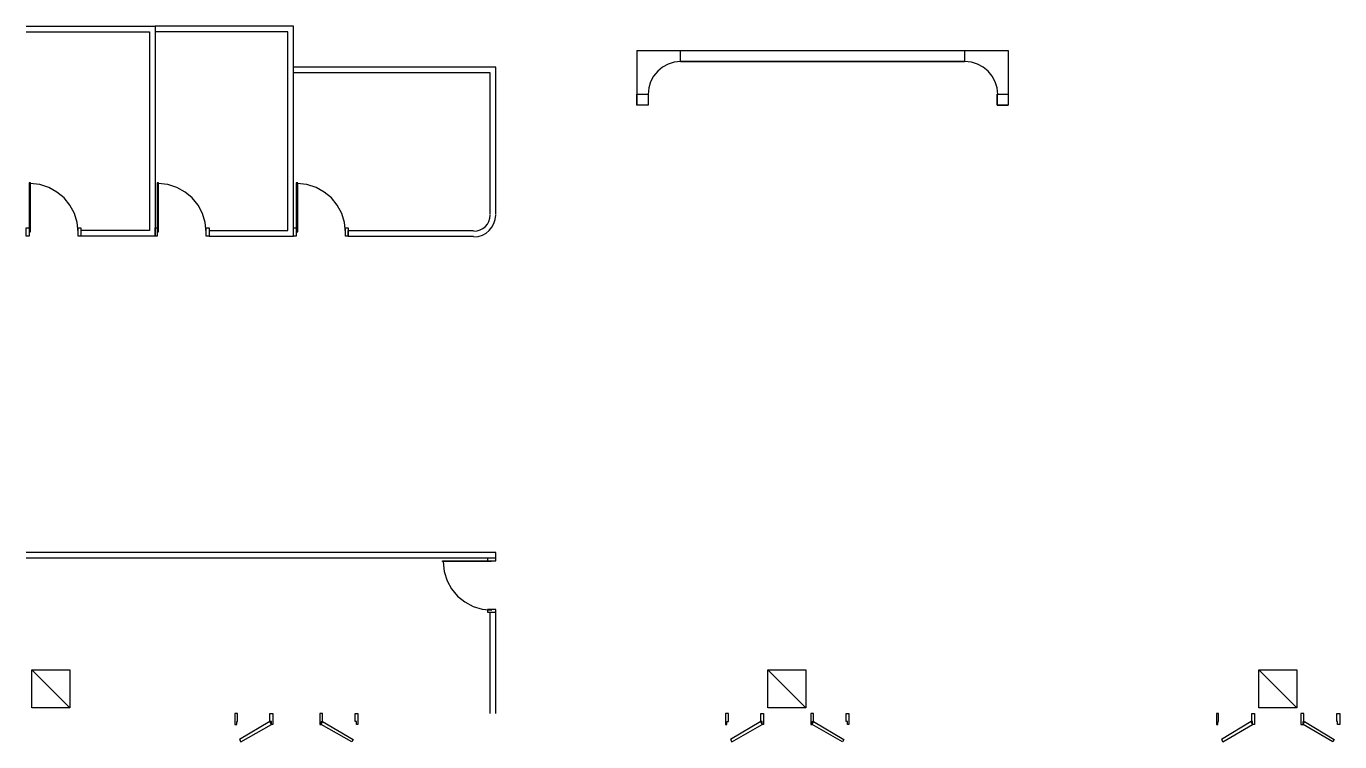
# Model space of a CAD drawing. Header units: millimetres. Extents: x -1062 to 473405, y -148599 to 38948.
# Drawn here: x 209535 to 233614, y -98599 to -85478 of the extents above; entities that cross this region are included whole.
import ezdxf

# ---------------------------------------------------------------- set-up
doc = ezdxf.new("R2010")
doc.units = ezdxf.units.MM
for name, color, linetype in [('COLUMN', 1, 'Continuous'), ('DOOR', 3, 'Continuous'), ('WALL', 7, 'Continuous'), ('WINDOW', 4, 'Continuous')]:
    doc.layers.add(name, color=color, linetype=linetype)

msp = doc.modelspace()

# ---------------------------------------------------------------- linework, layer by layer
at = {"layer": 'COLUMN'}
for p, q in [((210334.3, -97976.3), (209636.1, -97277.7)), ((209636.1, -97277.7), (210334.3, -97277.7)), ((209636.1, -97976.3), (209636.1, -97277.7)), ((210334.3, -97277.7), (210334.3, -97976.3)), ((223827.2, -97976.3), (223129, -97277.7)), ((223129, -97277.7), (223827.2, -97277.7)), ((223129, -97976.3), (223129, -97277.7)), ((223827.2, -97277.7), (223827.2, -97976.3)), ((232826.7, -97976.3), (232128.5, -97277.7)), ((232128.5, -97277.7), (232826.7, -97277.7)), ((232128.5, -97976.3), (232128.5, -97277.7)), ((232826.7, -97277.7), (232826.7, -97976.3)), ((210334.3, -97976.3), (209636.1, -97976.3)), ((223827.2, -97976.3), (223129, -97976.3)), ((232826.7, -97976.3), (232128.5, -97976.3))]:
    msp.add_line(p, q, dxfattribs=at)
at = {"layer": 'DOOR'}
for p, q in [((209610.7, -88348.7), (209585.3, -88348.7)), ((209585.3, -88348.7), (209585.3, -89250.5)), ((209780.4, -88381.3), (209601.6, -88361.4)), ((209610.7, -89250.5), (209610.7, -88348.7)), ((211959, -88348.7), (211933.6, -88348.7)), ((211933.6, -88348.7), (211933.6, -89250.5)), ((212128.6, -88381.3), (211949.8, -88361.4)), ((211959, -89250.5), (211959, -88348.7)), ((214510.3, -88348.7), (214484.9, -88348.7)), ((214484.9, -88348.7), (214484.9, -89250.5)), ((214680, -88381.3), (214501.1, -88361.4)), ((214510.3, -89250.5), (214510.3, -88348.7)), ((209946.7, -88434.6), (209780.4, -88381.3)), ((210097.1, -88517.7), (209946.7, -88434.6)), ((210228, -88627.1), (210097.1, -88517.7)), ((212295, -88434.6), (212128.6, -88381.3)), ((212445.3, -88517.7), (212295, -88434.6)), ((212576.2, -88627.1), (212445.3, -88517.7)), ((214846.3, -88434.6), (214680, -88381.3)), ((214996.7, -88517.7), (214846.3, -88434.6)), ((215127.5, -88627.1), (214996.7, -88517.7)), ((210335.8, -88759.3), (210228, -88627.1)), ((210417.3, -88910.7), (210335.8, -88759.3)), ((212684.1, -88759.3), (212576.2, -88627.1)), ((212765.5, -88910.7), (212684.1, -88759.3)), ((215235.4, -88759.3), (215127.5, -88627.1)), ((215316.8, -88910.7), (215235.4, -88759.3)), ((210468.7, -89077.7), (210417.3, -88910.7)), ((210486.6, -89256.8), (210468.7, -89077.7)), ((212816.9, -89077.7), (212765.5, -88910.7)), ((212834.8, -89256.8), (212816.9, -89077.7)), ((215368.2, -89077.7), (215316.8, -88910.7)), ((215386.2, -89256.8), (215368.2, -89077.7)), ((209534.6, -89326.7), (209534.6, -89174.3)), ((209534.6, -89174.3), (209585.3, -89174.3)), ((209585.3, -89326.7), (209534.6, -89326.7)), ((209585.3, -89174.3), (209585.3, -89326.7)), ((209585.3, -89250.5), (209610.7, -89250.5)), ((210486.6, -89326.7), (210486.6, -89174.3)), ((210486.6, -89174.3), (210537.3, -89174.3)), ((210537.3, -89326.7), (210486.6, -89326.7)), ((210537.3, -89174.3), (210537.3, -89326.7)), ((211895.5, -89326.7), (211895.5, -89174.3)), ((211895.5, -89174.3), (211933.6, -89174.3)), ((211933.6, -89326.7), (211895.5, -89326.7)), ((211933.6, -89174.3), (211933.6, -89326.7)), ((211933.6, -89250.5), (211959, -89250.5)), ((212834.8, -89326.7), (212834.8, -89174.3)), ((212834.8, -89174.3), (212885.6, -89174.3)), ((212885.6, -89326.7), (212834.8, -89326.7)), ((212885.6, -89174.3), (212885.6, -89326.7)), ((214434.2, -89326.7), (214434.2, -89174.3)), ((214434.2, -89174.3), (214484.9, -89174.3)), ((214484.9, -89326.7), (214434.2, -89326.7)), ((214484.9, -89174.3), (214484.9, -89326.7)), ((214484.9, -89250.5), (214510.3, -89250.5)), ((215386.2, -89326.7), (215386.2, -89174.3)), ((215386.2, -89174.3), (215436.9, -89174.3)), ((215436.9, -89326.7), (215386.2, -89326.7)), ((215436.9, -89174.3), (215436.9, -89326.7)), ((217163.2, -95296.3), (217163.2, -95283.6)), ((217163.2, -95283.6), (218064.4, -95283.6)), ((218064.4, -95296.3), (217163.2, -95296.3)), ((217176, -95299.8), (217195.8, -95478.7)), ((218140.6, -95232.8), (217988.3, -95232.8)), ((217988.3, -95232.8), (217988.3, -95283.6)), ((217988.3, -95283.6), (218140.6, -95283.6)), ((218064.4, -95283.6), (218064.4, -95296.3)), ((218140.6, -95283.6), (218140.6, -95232.8)), ((217195.8, -95478.7), (217249.1, -95645.2)), ((217249.1, -95645.2), (217332.2, -95795.6)), ((217332.2, -95795.6), (217441.5, -95926.6)), ((217441.5, -95926.6), (217573.6, -96034.6)), ((217573.6, -96034.6), (217724.8, -96116)), ((217724.8, -96116), (217891.8, -96167.5)), ((217891.8, -96167.5), (218070.8, -96185.4)), ((218140.6, -96172.7), (217988.3, -96172.7)), ((217988.3, -96172.7), (217988.3, -96223.5)), ((217988.3, -96223.5), (218140.6, -96223.5)), ((218140.6, -96223.5), (218140.6, -96172.7))]:
    msp.add_line(p, q, dxfattribs=at)
at = {"layer": 'WALL'}
for p, q in [((220730, -85922.7), (227533.6, -85922.7)), ((220730, -85922.7), (220730, -86926.1)), ((227533.6, -85922.7), (227533.6, -86926.1)), ((221301.3, -86173.4), (221198.9, -86229)), ((221414.5, -86138.2), (221301.3, -86173.4)), ((221536, -86125.9), (221414.5, -86138.2)), ((221529.7, -86125.9), (226733.9, -86125.9)), ((226861.8, -86138.2), (226740.3, -86125.9)), ((226974.9, -86173.4), (226861.8, -86138.2)), ((227077.4, -86229), (226974.9, -86173.4)), ((221036.1, -86391.9), (220980.5, -86494.4)), ((221109.7, -86302.7), (221036.1, -86391.9)), ((221198.9, -86229), (221109.7, -86302.7)), ((227166.6, -86302.7), (227077.4, -86229)), ((227240.2, -86391.9), (227166.6, -86302.7)), ((227295.8, -86494.4), (227240.2, -86391.9)), ((220945.3, -86607.7), (220933.1, -86729.3)), ((220980.5, -86494.4), (220945.3, -86607.7)), ((227330.9, -86607.7), (227295.8, -86494.4)), ((227343.2, -86729.3), (227330.9, -86607.7)), ((220933.1, -86722.9), (220933.1, -86926.1)), ((227330.5, -86722.9), (227330.5, -86926.1)), ((220933.1, -86926.1), (220730, -86926.1)), ((227330.5, -86926.1), (227533.6, -86926.1))]:
    msp.add_line(p, q, dxfattribs=at)
for points in [[(226733.9, -85922.7), (226733.9, -86125.9), (221529.7, -86125.9), (221529.7, -85922.7), (226733.9, -85922.7)], [(220933.1, -86926.1), (220730, -86926.1), (220730, -86722.9), (220933.1, -86722.9), (220933.1, -86926.1)], [(227330.5, -86722.9), (227533.6, -86722.9), (227533.6, -86926.1), (227330.5, -86926.1), (227330.5, -86722.9)]]:
    msp.add_lwpolyline(points, close=True, dxfattribs=at)
at = {"layer": 'WINDOW'}
for p, q in [((209534.6, -85478.2), (211895.5, -85478.2)), ((211895.5, -85478.2), (211895.5, -89326.7)), ((214434.2, -85478.2), (211895.5, -85478.2)), ((214434.2, -89326.7), (214434.2, -85478.2)), ((209534.6, -85579.8), (211794, -85579.8)), ((211794, -85579.8), (211794, -89225.1)), ((214332.6, -85579.8), (211895.5, -85579.8)), ((214332.6, -89225.1), (214332.6, -85579.8)), ((218140.6, -86227.6), (214434.2, -86227.6)), ((218039, -86329.2), (214434.2, -86329.2)), ((218039, -88932.9), (218039, -86329.2)), ((218140.6, -88932.9), (218140.6, -86227.6)), ((217988.1, -89106.2), (218015.6, -89055.5)), ((218015.6, -89055.5), (218033, -88999.4)), ((218033, -88999.4), (218039, -88939.3)), ((218109.2, -89095), (218132.5, -89019.9)), ((218132.5, -89019.9), (218140.6, -88939.3)), ((211794, -89225.1), (210537.3, -89225.1)), ((210537.3, -89225.1), (210537.3, -89326.7)), ((211895.5, -89326.7), (210537.3, -89326.7)), ((212885.6, -89225.1), (214332.6, -89225.1)), ((212885.6, -89225.1), (212885.6, -89326.7)), ((212885.6, -89326.7), (214434.2, -89326.7)), ((215436.9, -89225.1), (217734.4, -89225.1)), ((215436.9, -89326.7), (215436.9, -89225.1)), ((215436.9, -89326.7), (217734.4, -89326.7)), ((217740.8, -89237.8), (217800.9, -89231.7)), ((217740.8, -89339.4), (217821.3, -89331.2)), ((217800.9, -89231.7), (217856.9, -89214.3)), ((217821.3, -89331.2), (217896.4, -89307.9)), ((217856.9, -89214.3), (217907.5, -89186.8)), ((217896.4, -89307.9), (217964.3, -89271)), ((217907.5, -89186.8), (217951.7, -89150.3)), ((217951.7, -89150.3), (217988.1, -89106.2)), ((217964.3, -89271), (218023.5, -89222.2)), ((218023.5, -89222.2), (218072.3, -89163)), ((218072.3, -89163), (218109.2, -89095)), ((218140.6, -95131.2), (209534.6, -95131.2)), ((218140.6, -95232.8), (209534.6, -95232.8)), ((218140.6, -95232.8), (218140.6, -95131.2)), ((218039, -98077.9), (218039, -96223.5)), ((218039, -96223.5), (218140.6, -96223.5)), ((218140.6, -98077.9), (218140.6, -96223.5)), ((213406, -98077.9), (213355.2, -98077.9)), ((213355.2, -98077.9), (213355.2, -98281.1)), ((213393.3, -98281.1), (213393.3, -98230.3)), ((213393.3, -98230.3), (213406, -98230.3)), ((213406, -98230.3), (213406, -98077.9)), ((214002.6, -98230.3), (213444.1, -98560.5)), ((214002.6, -98230.3), (214002.6, -98077.9)), ((214002.6, -98077.9), (214053.4, -98077.9)), ((214028, -98230.3), (214002.6, -98230.3)), ((214028, -98281.1), (214002.6, -98230.3)), ((214028, -98281.1), (214028, -98230.3)), ((214053.4, -98077.9), (214053.4, -98281.1)), ((214967.3, -98077.9), (214916.5, -98077.9)), ((214916.5, -98077.9), (214916.5, -98281.1)), ((214941.9, -98281.1), (214941.9, -98230.3)), ((214941.9, -98230.3), (214967.3, -98230.3)), ((214941.9, -98281.1), (214967.3, -98230.3)), ((214967.3, -98230.3), (214967.3, -98077.9)), ((214967.3, -98230.3), (215525.8, -98560.5)), ((215563.9, -98230.3), (215563.9, -98077.9)), ((215563.9, -98077.9), (215614.6, -98077.9)), ((215589.2, -98230.3), (215563.9, -98230.3)), ((215589.2, -98281.1), (215589.2, -98230.3)), ((215614.6, -98077.9), (215614.6, -98281.1)), ((222405.5, -98077.9), (222354.7, -98077.9)), ((222354.7, -98077.9), (222354.7, -98281.1)), ((222380.1, -98281.1), (222380.1, -98230.3)), ((222380.1, -98230.3), (222405.5, -98230.3)), ((222405.5, -98230.3), (222405.5, -98077.9)), ((223002.1, -98230.3), (222443.6, -98560.5)), ((223002.1, -98230.3), (223002.1, -98077.9)), ((223002.1, -98077.9), (223052.9, -98077.9)), ((223027.5, -98230.3), (223002.1, -98230.3)), ((223027.5, -98281.1), (223002.1, -98230.3)), ((223027.5, -98281.1), (223027.5, -98230.3)), ((223052.9, -98077.9), (223052.9, -98281.1)), ((223966.8, -98077.9), (223916, -98077.9)), ((223916, -98077.9), (223916, -98281.1)), ((223941.4, -98281.1), (223941.4, -98230.3)), ((223941.4, -98230.3), (223966.8, -98230.3)), ((223941.4, -98281.1), (223966.8, -98230.3)), ((223966.8, -98230.3), (223966.8, -98077.9)), ((223966.8, -98230.3), (224525.3, -98560.5)), ((224563.4, -98230.3), (224563.4, -98077.9)), ((224563.4, -98077.9), (224614.1, -98077.9)), ((224588.7, -98230.3), (224563.4, -98230.3)), ((224588.7, -98281.1), (224588.7, -98230.3)), ((224614.1, -98077.9), (224614.1, -98281.1)), ((231392.3, -98077.9), (231354.2, -98077.9)), ((231354.2, -98077.9), (231354.2, -98281.1)), ((231379.6, -98281.1), (231379.6, -98230.3)), ((231379.6, -98230.3), (231392.3, -98230.3)), ((231392.3, -98230.3), (231392.3, -98077.9)), ((231988.9, -98230.3), (231443.1, -98560.5)), ((232014.3, -98281.1), (231988.9, -98230.3)), ((232001.6, -98230.3), (232001.6, -98077.9)), ((232001.6, -98077.9), (232052.4, -98077.9)), ((232014.3, -98230.3), (232001.6, -98230.3)), ((232014.3, -98281.1), (232014.3, -98230.3)), ((232052.4, -98077.9), (232052.4, -98281.1)), ((232953.6, -98077.9), (232902.8, -98077.9)), ((232902.8, -98077.9), (232902.8, -98281.1)), ((232940.9, -98281.1), (232940.9, -98230.3)), ((232940.9, -98230.3), (232953.6, -98230.3)), ((232940.9, -98281.1), (232966.3, -98230.3)), ((232953.6, -98230.3), (232953.6, -98077.9)), ((232966.3, -98230.3), (233512.1, -98560.5)), ((233562.9, -98230.3), (233562.9, -98077.9)), ((233562.9, -98077.9), (233613.6, -98077.9)), ((233575.6, -98230.3), (233562.9, -98230.3)), ((233575.6, -98281.1), (233575.6, -98230.3)), ((233613.6, -98077.9), (233613.6, -98281.1)), ((213355.2, -98281.1), (213393.3, -98281.1)), ((213469.5, -98598.6), (214028, -98281.1)), ((214053.4, -98281.1), (214028, -98281.1)), ((214916.5, -98281.1), (214941.9, -98281.1)), ((215500.4, -98598.6), (214941.9, -98281.1)), ((215614.6, -98281.1), (215589.2, -98281.1)), ((222354.7, -98281.1), (222380.1, -98281.1)), ((222469, -98598.6), (223027.5, -98281.1)), ((223052.9, -98281.1), (223027.5, -98281.1)), ((223916, -98281.1), (223941.4, -98281.1)), ((224499.9, -98598.6), (223941.4, -98281.1)), ((224614.1, -98281.1), (224588.7, -98281.1)), ((231354.2, -98281.1), (231379.6, -98281.1)), ((231468.5, -98598.6), (232014.3, -98281.1)), ((232052.4, -98281.1), (232014.3, -98281.1)), ((232902.8, -98281.1), (232940.9, -98281.1)), ((233486.7, -98598.6), (232940.9, -98281.1)), ((233613.6, -98281.1), (233575.6, -98281.1)), ((213444.1, -98560.5), (213469.5, -98598.6)), ((215525.8, -98560.5), (215500.4, -98598.6)), ((222443.6, -98560.5), (222469, -98598.6)), ((224525.3, -98560.5), (224499.9, -98598.6)), ((231443.1, -98560.5), (231468.5, -98598.6)), ((233512.1, -98560.5), (233486.7, -98598.6))]:
    msp.add_line(p, q, dxfattribs=at)

doc.saveas('drawing.dxf')
